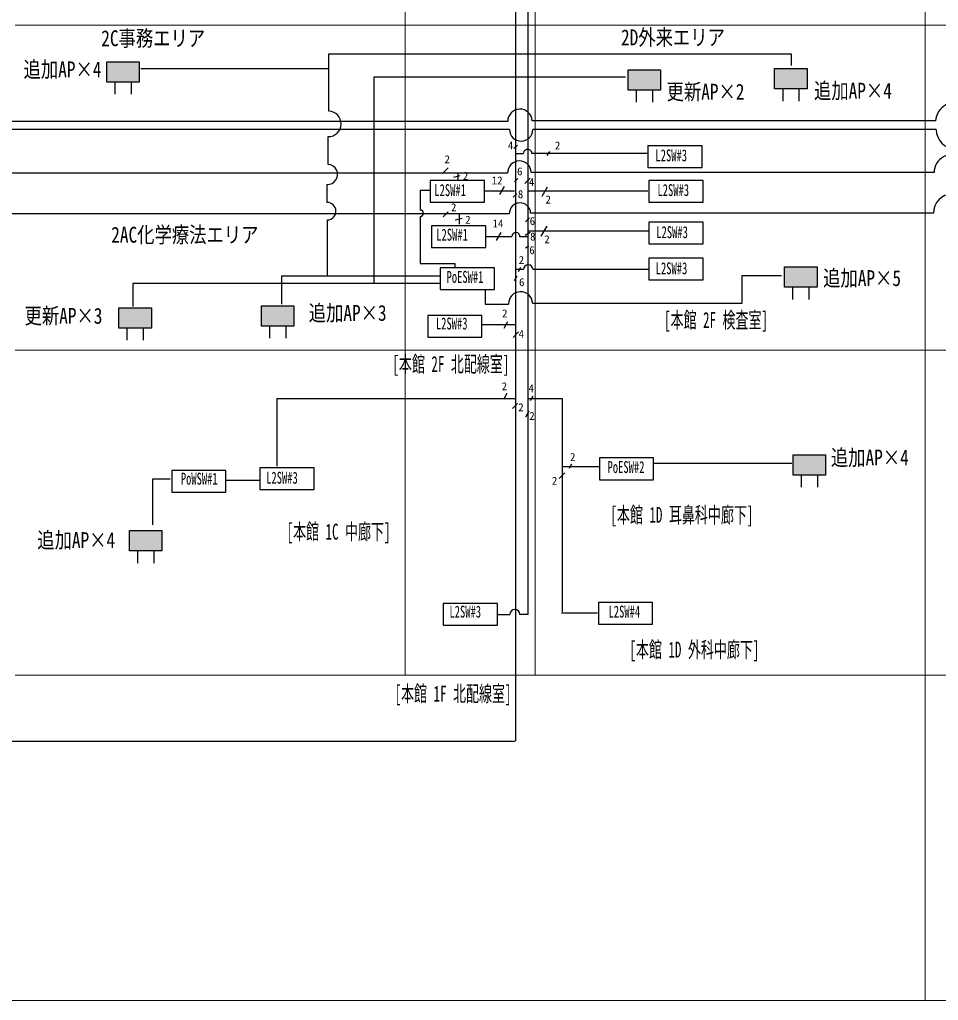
# Model space of a CAD drawing. Units: millimetres, scale not verified. Extents: x -207 to 210, y -148 to 147.
# Drawn here: x -2 to 82.8, y -119.2 to -28.7 of the extents above; entities that cross this region are included whole.
import ezdxf
from ezdxf.enums import TextEntityAlignment as Align

# ---------------------------------------------------------------- set-up
doc = ezdxf.new("R2010")
doc.units = ezdxf.units.MM
doc.header["$LTSCALE"] = 0.5
for name, color, linetype in [('0-0_0', 5, 'Continuous'), ('0-7_1AP', 7, 'Continuous'), ('0-9_0AP', 7, 'Continuous')]:
    doc.layers.add(name, color=color, linetype=linetype)
doc.layers.add('0-4__KUTAI', color=7, linetype='Continuous', lineweight=18)
doc.styles.add('ＭＳ ゴシック', font='')
doc.styles.get('ＭＳ ゴシック').set_extended_font_data('MS Gothic')

# ---------------------------------------------------------------- blocks, each defined once
blk = doc.blocks.new('U12')
at = {"layer": '0-0_0', "color": 7}
for points in [[(-2, -1.25), (-2, 1.25), (2, -1.25)], [(2, -1.25), (-2, 1.25), (2, 1.25)]]:
    blk.add_solid(points, dxfattribs=at)
blk = doc.blocks.new('A01')
at = {"layer": '0-0_0', "color": 7}
for p, q in [((-1, -1.25), (-1, -2.75)), ((1, -1.25), (1, -2.75))]:
    blk.add_line(p, q, dxfattribs=at)
blk.add_lwpolyline([(2, -1.25), (-2, -1.25), (-2, 1.25), (2, 1.25)], close=True, dxfattribs=at)
at = {"layer": '0-0_0'}
blk.add_blockref('U12', (0, 0), dxfattribs=at)

msp = doc.modelspace()

# ---------------------------------------------------------------- linework, layer by layer
at = {"layer": '0-0_0'}
for p, q in [((43.8154, -95.2342), (43.8154, 70.4547)), ((44.9094, 40.4695), (44.9094, -83.5829)), ((26.5569, -37.1478), (26.5569, -31.8362)), ((9.1897, -33.2089), (26.5569, -33.2089)), ((43.0739, -38.0948), (-38.868, -38.0948)), ((43.238, -38.8333), (-38.868, -38.8333)), ((82.5679, -38.0401), (45.3166, -38.0401)), ((82.6226, -38.8333), (45.3713, -38.8333)), ((26.4972, -42.0417), (26.4972, -39.4754)), ((43.9567, -40.2672), (43.6462, -40.5777)), ((44.5037, -41.0695), (43.8473, -41.0695)), ((55.9909, -41.0513), (45.306, -41.0513)), ((46.9105, -40.8507), (46.688, -41.2362)), ((37.5613, -42.3762), (37.0409, -42.8966)), ((43.0496, -42.8499), (-38.9337, -42.8499)), ((38.6553, -43.0873), (38.0645, -43.2456)), ((38.4729, -42.8499), (38.4729, -43.4467)), ((43.9856, -43.3595), (43.6835, -43.6616)), ((45.1343, -43.3048), (44.642, -43.7972)), ((82.416, -42.7902), (45.2376, -42.7902)), ((26.3779, -43.8918), (26.3779, -45.5629)), ((42.7274, -44.098), (42.3172, -44.8086)), ((46.7206, -44.1527), (46.2185, -45.0223)), ((40.9162, -44.4718), (43.706, -44.4718)), ((43.8944, -44.7635), (43.5839, -45.074)), ((56.0137, -44.5265), (44.9641, -44.5265)), ((43.2137, -46.6098), (-38.874, -46.6098)), ((37.5613, -46.4241), (37.0955, -46.8898)), ((38.8741, -47.0258), (38.2313, -47.198)), ((38.5922, -46.6098), (38.5922, -47.5647)), ((45.0796, -46.9698), (44.6967, -47.3527)), ((82.3613, -46.5501), (45.1829, -46.5501)), ((26.4375, -52.3666), (26.4375, -47.1743)), ((46.6659, -47.7356), (46.1272, -48.6687)), ((41.0803, -48.6838), (43.4325, -48.6838)), ((42.4357, -48.3373), (42.0159, -49.0644)), ((44.8547, -48.7385), (44.1983, -48.7385)), ((45.1343, -48.3373), (44.6821, -48.5984)), ((56.0684, -48.1915), (44.9094, -48.1915)), ((45.0249, -49.5954), (44.6997, -49.7832)), ((44.2591, -51.5647), (44.0306, -51.9604)), ((36.7624, -52.3666), (22.2002, -52.3666)), ((22.2002, -52.3666), (22.2002, -54.9329)), ((43.8944, -52.367), (43.6567, -52.7787)), ((44.5265, -51.747), (43.8032, -51.747)), ((56.1231, -51.747), (45.4017, -51.747)), ((43.8154, -56.8342), (40.6974, -56.8342)), ((43.0557, -56.5607), (42.6965, -57.1828)), ((44.0767, -57.5088), (43.5649, -58.0207)), ((42.9827, -63.1977), (42.6727, -63.7346)), ((21.7538, -63.6333), (21.7538, -69.8774)), ((21.7538, -63.6333), (43.8154, -63.6333)), ((43.9673, -64.1094), (43.5082, -64.5685)), ((48.1222, -63.6716), (44.9094, -63.6716)), ((45.3896, -63.4348), (45.1525, -63.8453)), ((48.1222, -83.3324), (48.1222, -63.6716)), ((45.0249, -64.8205), (44.7149, -65.3574)), ((69.2923, -69.6462), (56.5333, -69.6462)), ((48.3434, -70.5094), (47.8118, -71.041)), ((48.1222, -69.9158), (51.5464, -69.9158)), ((48.9633, -69.7071), (48.7408, -70.0926)), ((10.2726, -71.086), (10.2726, -75.3159)), ((11.9248, -71.086), (10.2726, -71.086)), ((17.012, -71.1932), (20.1299, -71.1932)), ((42.1197, -83.5829), (43.2684, -83.5829)), ((44.9094, -83.5829), (44.1983, -83.5829)), ((48.0359, -83.4112), (51.3449, -83.4112)), ((43.7607, -95.2877), (-59.9457, -95.2877))]:
    msp.add_line(p, q, dxfattribs=at)
for points in [[(26.5569, -31.8362), (69.229, -31.8362), (69.229, -32.9105)], [(45.3565, -54.8533), (64.6932, -54.8533), (64.6932, -52.3069), (68.3537, -52.3069)], [(40.9998, -53.5602), (40.9998, -54.9329), (43.1483, -54.9329)]]:
    msp.add_lwpolyline(points, dxfattribs=at)
at = {"layer": '0-0_0', "color": 134}
for points in [[(30.7445, -53.0231), (30.7445, -33.9549), (53.9307, -33.9549)], [(35.8908, -44.4439), (34.9956, -44.4439), (34.9956, -46.2542)], [(34.9956, -46.851), (34.9956, -51.1879), (38.1786, -51.1879), (38.1786, -51.5459)], [(36.832, -53.0231), (8.4536, -53.0231), (8.4536, -55.1716)]]:
    msp.add_lwpolyline(points, dxfattribs=at)
at = {"layer": '0-0_0', "color": 7}
for points in [[(56.0071, -42.3248), (61.0071, -42.3248), (61.0071, -40.3248), (56.0071, -40.3248)], [(35.9132, -45.521), (40.9132, -45.521), (40.9132, -43.521), (35.9132, -43.521)], [(56.0933, -45.5334), (61.0933, -45.5334), (61.0933, -43.5334), (56.0933, -43.5334)], [(36.0325, -49.6987), (41.0325, -49.6987), (41.0325, -47.6987), (36.0325, -47.6987)], [(56.0933, -49.3828), (61.0933, -49.3828), (61.0933, -47.3828), (56.0933, -47.3828)], [(56.0933, -52.6952), (61.0933, -52.6952), (61.0933, -50.6952), (56.0933, -50.6952)], [(36.8461, -53.5904), (41.8461, -53.5904), (41.8461, -51.5904), (36.8461, -51.5904)], [(35.6823, -57.9769), (40.6823, -57.9769), (40.6823, -55.9769), (35.6823, -55.9769)], [(51.5277, -71.1367), (56.5277, -71.1367), (56.5277, -69.1367), (51.5277, -69.1367)], [(12.0485, -72.3004), (17.0485, -72.3004), (17.0485, -70.3004), (12.0485, -70.3004)], [(20.195, -72.0319), (25.195, -72.0319), (25.195, -70.0319), (20.195, -70.0319)], [(37.1147, -84.5649), (42.1147, -84.5649), (42.1147, -82.5649), (37.1147, -82.5649)], [(51.4382, -84.4754), (56.4382, -84.4754), (56.4382, -82.4754), (51.4382, -82.4754)]]:
    msp.add_lwpolyline(points, close=True, dxfattribs=at)
at = {"layer": '0-0_0'}
for centre, radius, start, end in [((44.1953, -38.0675), 1.1217, 1.39718, 181.39718), ((84.3373, -38.11), 1.7708, 357.73945, 177.73945), ((26.5271, -38.3116), 1.1642, 268.5312, 88.5312), ((44.3047, -38.8333), 1.0667, 180, 0), ((84.373, -38.847), 1.7505, 179.55239, 359.55239), ((44.9048, -41.0604), 0.4012, 1.30195, 181.30195), ((84.0931, -42.8201), 1.6774, 358.98067, 178.98067), ((26.4375, -42.9668), 0.927, 266.30861, 86.30861), ((44.1436, -42.8201), 1.0944, 1.56242, 181.56242), ((84.1105, -46.5352), 1.7493, 0.48869, 180.48869), ((26.4077, -46.3686), 0.8063, 272.1211, 92.1211), ((44.1983, -46.58), 0.9851, 1.73593, 181.73593), ((43.8154, -48.7111), 0.3839, 355.91438, 175.91438), ((44.9641, -51.747), 0.4376, 0, 180), ((44.2524, -54.8931), 1.1048, 2.06382, 182.06382), ((43.7333, -83.5829), 0.465, 360, 180)]:
    msp.add_arc(centre, radius, start, end, dxfattribs=at)
at = {"layer": '0-0_0', "color": 134}
msp.add_arc((34.9956, -46.5526), 0.2984, 270, 90, dxfattribs=at)
at = {"layer": '0-4__KUTAI'}
for p, q in [((33.59, 90.8148), (33.59, -89.1852)), ((45.59, 90.8148), (45.59, -89.1852)), ((81.59, -119.1852), (81.59, 90.8148)), ((81.59, 90.8148), (81.59, -119.1852)), ((81.59, 90.8148), (81.59, -119.1852)), ((33.59, -29.1852), (-2.41, -29.1852)), ((45.59, -29.1852), (33.59, -29.1852)), ((81.59, -29.1852), (45.59, -29.1852)), ((117.59, -29.1852), (81.59, -29.1852)), ((33.59, -59.1852), (-2.41, -59.1852)), ((45.59, -59.1852), (33.59, -59.1852)), ((81.59, -59.1852), (45.59, -59.1852)), ((117.59, -59.1852), (81.59, -59.1852)), ((33.59, -89.1852), (-2.41, -89.1852)), ((45.59, -89.1852), (33.59, -89.1852)), ((81.59, -89.1852), (45.59, -89.1852)), ((117.59, -89.1852), (81.59, -89.1852)), ((81.59, -119.1852), (-86.41, -119.1852)), ((33.59, -119.1852), (-2.41, -119.1852)), ((45.59, -119.1852), (33.59, -119.1852)), ((81.59, -119.1852), (45.59, -119.1852)), ((117.59, -119.1852), (81.59, -119.1852)), ((117.59, -119.1852), (81.59, -119.1852))]:
    msp.add_line(p, q, dxfattribs=at)

# ---------------------------------------------------------------- block references
at = {"layer": '0-9_0AP', "xscale": 0.75, "yscale": 0.75}
for p in [(7.5503, -33.505), (55.6793, -34.2432), (69.1988, -34.1405), (70.1172, -52.4365), (21.8321, -56.027), (8.6724, -56.2061), (70.9026, -69.7786), (9.648, -76.7759)]:
    msp.add_blockref('A01', p, dxfattribs=at)

# ---------------------------------------------------------------- texts
at = {"layer": '0-0_0', "color": 7, "style": 'ＭＳ ゴシック'}
for s, p in [('4', (43.0815, -40.8872)), ('2', (47.4211, -40.8872)), ('2', (37.233, -42.1574)), ('6', (43.9309, -43.2775)), ('2', (38.9288, -43.689)), ('12', (41.597, -44.1071)), ('4', (45.0249, -44.2621)), ('8', (44.0038, -45.3835)), ('2', (46.5565, -45.8758)), ('2', (37.8348, -46.5882)), ('2', (39.1476, -47.7369)), ('6', (45.0978, -47.8632)), ('14', (41.6699, -48.0821)), ('8', (45.1343, -49.2855)), ('2', (46.4471, -49.5407)), ('6', (45.0613, -50.5436)), ('2', (44.0767, -51.4553)), ('6', (44.1132, -53.4974)), ('2', (42.5451, -56.3783)), ('4', (44.0767, -58.2746)), ('2', (42.5086, -63.1066)), ('4', (44.9884, -63.2889)), ('2', (44.0403, -65.0393)), ('2', (45.0613, -65.8416)), ('2', (48.8175, -69.6342)), ('2', (47.14, -71.8222))]:
    msp.add_text(s, height=0.7331, dxfattribs=at).set_placement(p, align=Align.BOTTOM_LEFT)
at = {"layer": '0-0_0', "color": 7, "style": 'ＭＳ ゴシック', "width": 0.65}
for s, p in [('L2SW#3', (56.702, -42.0906)), ('L2SW#1', (36.2938, -45.2968)), ('L2SW#3', (56.8889, -45.2923)), ('L2SW#3', (56.7795, -49.1761)), ('L2SW#1', (36.4729, -49.4148)), ('L2SW#3', (56.7248, -52.5128)), ('PoESW#1', (37.4214, -53.3065)), ('L2SW#3', (36.4366, -57.6036)), ('PoESW#2', (52.282, -70.8528)), ('PoWSW#1', (12.8924, -71.9271)), ('L2SW#3', (20.7703, -71.8376)), ('L2SW#3', (37.69, -84.1916)), ('L2SW#4', (52.3715, -84.1916))]:
    msp.add_text(s, height=1.1, dxfattribs=at).set_placement(p, align=Align.BOTTOM_LEFT)
at = {"layer": '0-7_1AP', "style": 'ＭＳ ゴシック', "width": 0.6}
for s, p in [('[本館 2F 検査室]', (57.5011, -57.5713)), ('[本館 2F 北配線室]', (32.4259, -61.6397)), ('[本館 1D 耳鼻科中廊下]', (52.5535, -75.5556)), ('[本館 1C 中廊下]', (22.6572, -77.1006)), ('[本館 1D 外科中廊下]', (54.3066, -87.9899)), ('[本館 1F 北配線室]', (32.6259, -92.0527))]:
    msp.add_text(s, height=1.466, dxfattribs=at).set_placement(p, align=Align.BOTTOM_LEFT)
at = {"layer": '0-9_0AP', "style": 'ＭＳ ゴシック', "width": 0.8}
for s, p in [('2C事務エリア', (5.5495, -31.5753)), ('2D外来エリア', (53.5229, -31.498)), ('追加AP×4', (-1.6226, -34.4522)), ('追加AP×4', (71.3377, -36.4217)), ('更新AP×2', (57.7304, -36.5112)), ('2AC化学療法エリア', (6.4689, -49.7087)), ('追加AP×5', (72.181, -53.7091)), ('更新AP×3', (-1.5331, -57.1908)), ('追加AP×3', (24.6968, -56.9222)), ('追加AP×4', (72.8975, -70.2686)), ('追加AP×4', (-0.3568, -77.8844))]:
    msp.add_text(s, height=1.466, dxfattribs=at).set_placement(p, align=Align.BOTTOM_LEFT)

doc.saveas('drawing.dxf')
